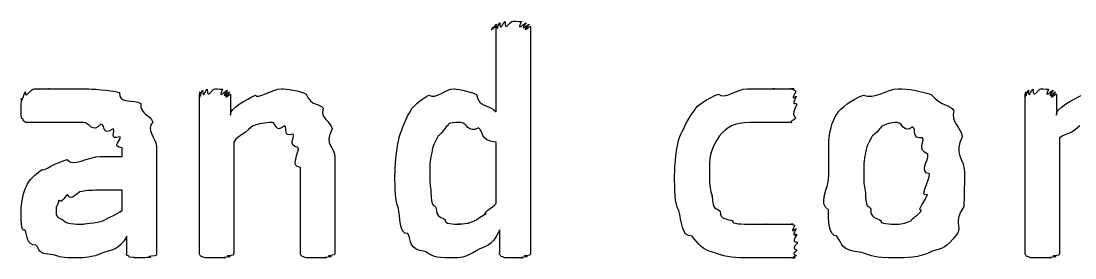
# Model space of a CAD drawing. Header units: millimetres. Extents: x 0 to 216, y 0 to 279.
# Drawn here: x 71.46 to 82.44, y 157.12 to 159.59 of the extents above; entities that cross this region are included whole.
import ezdxf

# ---------------------------------------------------------------- set-up
doc = ezdxf.new("R2010")
doc.units = ezdxf.units.MM
doc.layers.get('0').update_dxf_attribs({"linetype": 'CONTINUOUS'})

msp = doc.modelspace()

# ---------------------------------------------------------------- linework, layer by layer
at = {"color": 0}
for p, q in [((76.411, 158.647), (76.411, 159.54)), ((76.769, 159.54), (76.769, 157.18)), ((73.3199, 157.18), (73.3199, 158.834)), ((73.6452, 158.834), (73.6452, 158.613)), ((81.9245, 157.18), (81.9245, 158.834)), ((82.2494, 158.834), (82.2494, 158.613)), ((73.6783, 158.332), (73.6783, 157.18)), ((76.411, 157.693), (76.411, 158.332)), ((82.2826, 158.376), (82.2826, 157.18)), ((72.5152, 158.184), (72.5152, 158.272)), ((72.8733, 158.277), (72.8733, 157.18)), ((72.2891, 158.184), (72.5152, 158.184)), ((74.731, 158.173), (74.731, 157.18)), ((74.3726, 157.18), (74.3726, 158.068)), ((80.9265, 158.002), (80.9265, 158.002)), ((81.2906, 158.024), (81.2906, 158.024)), ((72.5152, 157.831), (72.2782, 157.831)), ((72.5152, 157.621), (72.5152, 157.831)), ((72.5646, 157.18), (72.5646, 157.351)), ((76.4494, 157.186), (76.4494, 157.418)), ((79.55, 157.28), (79.55, 157.28))]:
    msp.add_line(p, q, dxfattribs=at)
for points in [[(76.411, 159.54), (76.2953, 159.447), (76.4124, 159.553), (76.4163, 159.562)], [(76.4163, 159.562), (76.4233, 159.463), (76.4342, 159.574), (76.4494, 159.578)], [(76.4494, 159.578), (76.4522, 159.469), (76.4826, 159.585), (76.5044, 159.589)], [(76.5044, 159.589), (76.4963, 159.476), (76.5542, 159.595), (76.5874, 159.595)], [(76.5874, 159.595), (76.5665, 159.595), (76.6533, 159.592), (76.6755, 159.589)], [(76.6755, 159.589), (76.6106, 159.469), (76.714, 159.581), (76.7249, 159.578)], [(76.7249, 159.578), (76.6367, 159.463), (76.75, 159.568), (76.7581, 159.562)], [(76.7581, 159.562), (76.6505, 159.447), (76.769, 159.547), (76.769, 159.54)], [(71.5063, 158.856), (71.5091, 158.771), (71.556, 158.889), (71.6001, 158.889)], [(71.6001, 158.889), (71.5973, 158.889), (71.695, 158.889), (71.7543, 158.889)], [(71.7543, 158.889), (71.7158, 158.889), (71.8757, 158.889), (71.942, 158.889)], [(71.942, 158.889), (71.9695, 158.889), (72.081, 158.889), (72.1512, 158.889)], [(72.1512, 158.889), (72.1706, 158.889), (72.3953, 158.875), (72.4877, 158.851)], [(73.3531, 158.873), (73.3559, 158.768), (73.3834, 158.884), (73.4025, 158.884)], [(73.4025, 158.884), (73.3972, 158.771), (73.4522, 158.889), (73.4854, 158.889)], [(73.4854, 158.889), (73.4589, 158.889), (73.5404, 158.887), (73.5623, 158.884)], [(73.5623, 158.884), (73.503, 158.768), (73.6011, 158.879), (73.612, 158.873)], [(73.9041, 158.823), (73.9151, 158.771), (74.0819, 158.889), (74.1743, 158.889)], [(74.1743, 158.889), (74.2266, 158.889), (74.3631, 158.87), (74.4333, 158.834)], [(75.7107, 158.823), (75.788, 158.771), (75.8762, 158.889), (75.9753, 158.889)], [(75.9753, 158.889), (75.9714, 158.889), (76.1365, 158.869), (76.2071, 158.829)], [(78.7287, 158.834), (78.7852, 158.771), (78.9189, 158.889), (79.0265, 158.889)], [(79.0265, 158.889), (79.0607, 158.889), (79.127, 158.889), (79.1753, 158.889)], [(79.1753, 158.889), (79.1602, 158.889), (79.2716, 158.889), (79.3129, 158.889)], [(79.3129, 158.889), (79.2413, 158.889), (79.3902, 158.889), (79.4233, 158.889)], [(79.4233, 158.889), (79.4247, 158.889), (79.4784, 158.889), (79.4893, 158.889)], [(79.4893, 158.889), (79.4508, 158.889), (79.5129, 158.889), (79.5168, 158.889)], [(79.5168, 158.889), (79.4618, 158.889), (79.5295, 158.879), (79.5334, 158.861)], [(80.2375, 158.823), (80.3561, 158.771), (80.4803, 158.889), (80.6016, 158.889)], [(80.6016, 158.889), (80.7089, 158.889), (80.8288, 158.869), (80.9431, 158.829)], [(81.9573, 158.873), (81.9602, 158.768), (81.9877, 158.884), (82.0071, 158.884)], [(82.0071, 158.884), (82.0014, 158.771), (82.0568, 158.889), (82.0896, 158.889)], [(82.0896, 158.889), (82.0635, 158.889), (82.145, 158.887), (82.1669, 158.884)], [(82.1669, 158.884), (82.1076, 158.768), (82.2053, 158.879), (82.2166, 158.873)], [(71.4622, 158.691), (71.4622, 158.683), (71.4636, 158.768), (71.4678, 158.79)], [(71.4678, 158.79), (71.4735, 158.727), (71.4872, 158.834), (71.5063, 158.856)], [(72.4877, 158.851), (72.4726, 158.72), (72.6528, 158.786), (72.7082, 158.735)], [(73.3199, 158.834), (73.3199, 158.742), (73.3213, 158.848), (73.3256, 158.856)], [(73.3256, 158.856), (73.3266, 158.757), (73.3379, 158.869), (73.3531, 158.873)], [(73.612, 158.873), (73.5252, 158.757), (73.63, 158.863), (73.6342, 158.856)], [(73.6342, 158.856), (73.5362, 158.742), (73.6452, 158.841), (73.6452, 158.834)], [(73.6452, 158.613), (73.6244, 158.683), (73.8188, 158.779), (73.9041, 158.823)], [(74.4333, 158.834), (74.4883, 158.698), (74.5656, 158.747), (74.6097, 158.685)], [(75.5124, 158.641), (75.5153, 158.687), (75.6338, 158.782), (75.7107, 158.823)], [(76.2071, 158.829), (76.2289, 158.691), (76.3446, 158.727), (76.411, 158.647)], [(78.486, 158.674), (78.4835, 158.702), (78.6363, 158.801), (78.7287, 158.834)], [(79.5334, 158.861), (79.4688, 158.738), (79.539, 158.829), (79.539, 158.806)], [(79.539, 158.806), (79.4727, 158.694), (79.5443, 158.757), (79.5443, 158.724)], [(79.9677, 158.636), (80.0005, 158.683), (80.119, 158.779), (80.2375, 158.823)], [(80.9431, 158.829), (81.0588, 158.694), (81.1389, 158.735), (81.1802, 158.658)], [(81.9245, 158.834), (81.9245, 158.742), (81.9256, 158.848), (81.9298, 158.856)], [(81.9298, 158.856), (81.9312, 158.757), (81.9422, 158.869), (81.9573, 158.873)], [(82.2166, 158.873), (82.1298, 158.757), (82.2343, 158.863), (82.2385, 158.856)], [(82.2385, 158.856), (82.1408, 158.742), (82.2494, 158.841), (82.2494, 158.834)], [(82.2494, 158.613), (82.2332, 158.683), (82.4286, 158.779), (82.514, 158.823)], [(71.4622, 158.625), (71.4622, 158.616), (71.4622, 158.669), (71.4622, 158.691)], [(72.7082, 158.735), (72.704, 158.616), (72.8087, 158.619), (72.8349, 158.542)], [(74.6097, 158.685), (74.5765, 158.576), (74.6841, 158.554), (74.7035, 158.47)], [(78.3262, 158.393), (78.3484, 158.437), (78.42, 158.6), (78.486, 158.674)], [(79.5443, 158.724), (79.4727, 158.592), (79.539, 158.604), (79.5281, 158.575)], [(81.1802, 158.658), (81.1431, 158.543), (81.2532, 158.494), (81.2684, 158.388)], [(71.4788, 158.575), (71.465, 158.576), (71.465, 158.605), (71.4622, 158.625)], [(71.501, 158.548), (71.4802, 158.55), (71.4858, 158.564), (71.4788, 158.575)], [(71.5285, 158.537), (71.4954, 158.537), (71.5077, 158.539), (71.501, 158.548)], [(75.3967, 158.36), (75.4091, 158.411), (75.4599, 158.564), (75.5124, 158.641)], [(79.5281, 158.575), (79.4508, 158.537), (79.5031, 158.537), (79.4893, 158.537)], [(79.8795, 158.355), (79.8795, 158.407), (79.9084, 158.558), (79.9677, 158.636)], [(71.6001, 158.537), (71.52, 158.537), (71.5423, 158.537), (71.5285, 158.537)], [(71.7215, 158.537), (71.5864, 158.537), (71.6333, 158.537), (71.6001, 158.537)], [(71.8866, 158.537), (71.7998, 158.537), (71.7684, 158.537), (71.7215, 158.537)], [(72.1071, 158.537), (71.9282, 158.537), (71.9529, 158.537), (71.8866, 158.537)], [(72.2947, 158.52), (72.2009, 158.418), (72.1801, 158.537), (72.1071, 158.537)], [(72.4214, 158.47), (72.3029, 158.396), (72.3456, 158.509), (72.2947, 158.52)], [(72.493, 158.388), (72.3692, 158.352), (72.4546, 158.448), (72.4214, 158.47)], [(72.8349, 158.542), (72.7548, 158.462), (72.8733, 158.376), (72.8733, 158.277)], [(73.8766, 158.503), (73.7457, 158.378), (73.7471, 158.428), (73.6783, 158.332)], [(74.0752, 158.537), (73.9923, 158.537), (73.9429, 158.525), (73.8766, 158.503)], [(74.2075, 158.503), (74.1094, 158.418), (74.126, 158.537), (74.0752, 158.537)], [(74.2957, 158.415), (74.1825, 158.378), (74.2431, 158.484), (74.2075, 158.503)], [(74.7035, 158.47), (74.6125, 158.294), (74.731, 158.29), (74.731, 158.173)], [(75.8927, 158.492), (75.7908, 158.36), (75.8183, 158.422), (75.7936, 158.371)], [(76.0469, 158.537), (75.8762, 158.537), (75.9368, 158.521), (75.8927, 158.492)], [(76.2289, 158.481), (76.1146, 158.418), (76.109, 158.537), (76.0469, 158.537)], [(76.411, 158.332), (76.2317, 158.349), (76.2868, 158.448), (76.2289, 158.481)], [(79.054, 158.537), (78.8913, 158.537), (78.8127, 158.49), (78.7396, 158.399)], [(79.2247, 158.537), (79.0938, 158.537), (79.1199, 158.537), (79.054, 158.537)], [(79.3461, 158.537), (79.3076, 158.537), (79.2716, 158.537), (79.2247, 158.537)], [(79.4343, 158.537), (79.3764, 158.537), (79.3821, 158.537), (79.3461, 158.537)], [(79.4893, 158.537), (79.4205, 158.537), (79.4561, 158.537), (79.4343, 158.537)], [(80.4305, 158.498), (80.3233, 158.367), (80.3547, 158.434), (80.3257, 158.388)], [(80.5903, 158.537), (80.5258, 158.537), (80.4746, 158.522), (80.4305, 158.498)], [(80.7501, 158.492), (80.651, 158.418), (80.6524, 158.537), (80.5903, 158.537)], [(80.8549, 158.376), (80.7392, 158.363), (80.7942, 158.466), (80.7501, 158.492)], [(82.4921, 158.503), (82.357, 158.378), (82.3599, 158.443), (82.2826, 158.376)], [(72.5152, 158.272), (72.3995, 158.286), (72.5068, 158.355), (72.493, 158.388)], [(74.3507, 158.277), (74.2308, 158.301), (74.3204, 158.378), (74.2957, 158.415)], [(75.3579, 157.985), (75.3579, 158.073), (75.3703, 158.25), (75.3967, 158.36)], [(75.7936, 158.371), (75.7396, 158.261), (75.7495, 158.268), (75.7382, 158.206)], [(78.2712, 157.985), (78.2712, 158.096), (78.2891, 158.283), (78.3262, 158.393)], [(78.7396, 158.399), (78.631, 158.235), (78.6349, 158.174), (78.6349, 158.002)], [(79.8795, 157.991), (79.8795, 158.069), (79.8795, 158.244), (79.8795, 158.355)], [(80.3257, 158.388), (80.2651, 158.272), (80.2735, 158.283), (80.2598, 158.217)], [(80.9103, 158.206), (80.7903, 158.264), (80.88, 158.328), (80.8549, 158.376)], [(81.2684, 158.388), (81.172, 158.213), (81.2906, 158.159), (81.2906, 158.024)], [(74.3726, 158.068), (74.2569, 158.076), (74.3645, 158.225), (74.3507, 158.277)], [(80.2598, 158.217), (80.239, 158.142), (80.2432, 158.086), (80.2432, 158.013)], [(71.6827, 158.046), (71.6788, 158.021), (71.8386, 158.128), (71.942, 158.151)], [(71.942, 158.151), (72.0027, 158.065), (72.1596, 158.184), (72.2891, 158.184)], [(75.7382, 158.206), (75.7178, 158.135), (75.722, 158.08), (75.722, 158.018)], [(80.9265, 158.002), (80.8122, 158.018), (80.9212, 158.142), (80.9103, 158.206)], [(71.5176, 157.875), (71.5395, 157.93), (71.6125, 158.002), (71.6827, 158.046)], [(75.722, 158.018), (75.7178, 157.886), (75.7245, 157.88), (75.7329, 157.814)], [(78.6349, 158.002), (78.631, 157.856), (78.6433, 157.836), (78.6624, 157.77)], [(80.2432, 158.013), (80.239, 157.878), (80.2488, 157.869), (80.2598, 157.803)], [(80.9046, 157.787), (80.8122, 157.75), (80.9265, 157.925), (80.9265, 158.002)], [(81.2906, 158.024), (81.2906, 157.827), (81.2878, 157.77), (81.2849, 157.66)], [(75.3911, 157.655), (75.3579, 157.701), (75.3579, 157.871), (75.3579, 157.985)], [(78.3153, 157.621), (78.2712, 157.679), (78.2712, 157.849), (78.2712, 157.985)], [(79.8738, 157.627), (79.7609, 157.684), (79.8795, 157.854), (79.8795, 157.991)], [(71.4622, 157.632), (71.4622, 157.672), (71.4802, 157.805), (71.5176, 157.875)], [(71.9363, 157.781), (71.8591, 157.666), (71.8714, 157.745), (71.8538, 157.721)], [(72.0743, 157.814), (71.9321, 157.694), (71.9723, 157.795), (71.9363, 157.781)], [(72.2782, 157.831), (72.1639, 157.831), (72.1321, 157.825), (72.0743, 157.814)], [(75.7329, 157.814), (75.7357, 157.639), (75.7618, 157.694), (75.788, 157.643)], [(80.2598, 157.803), (80.2612, 157.632), (80.2887, 157.684), (80.3148, 157.632)], [(80.844, 157.621), (80.7861, 157.621), (80.8937, 157.723), (80.9046, 157.787)], [(71.8538, 157.721), (71.822, 157.617), (71.8263, 157.672), (71.8263, 157.643)], [(76.3062, 157.588), (76.2579, 157.58), (76.3736, 157.652), (76.411, 157.693)], [(78.6624, 157.77), (78.668, 157.611), (78.7079, 157.655), (78.7453, 157.611)], [(71.501, 157.418), (71.4622, 157.382), (71.4622, 157.551), (71.4622, 157.632)], [(71.8263, 157.643), (71.822, 157.536), (71.8495, 157.551), (71.8979, 157.522)], [(72.3166, 157.511), (72.329, 157.525), (72.4447, 157.573), (72.5152, 157.621)], [(75.4902, 157.379), (75.402, 157.371), (75.4133, 157.547), (75.3911, 157.655)], [(75.788, 157.643), (75.788, 157.54), (75.8444, 157.555), (75.8818, 157.522)], [(76.2123, 157.522), (76.1919, 157.525), (76.273, 157.562), (76.3062, 157.588)], [(78.4532, 157.351), (78.3332, 157.348), (78.3484, 157.514), (78.3153, 157.621)], [(78.7453, 157.611), (78.7411, 157.522), (78.825, 157.533), (78.8776, 157.511)], [(79.962, 157.351), (79.8752, 157.353), (79.8738, 157.52), (79.8738, 157.627)], [(80.3148, 157.632), (80.312, 157.533), (80.3755, 157.546), (80.4196, 157.517)], [(80.7392, 157.517), (80.7311, 157.529), (80.8179, 157.577), (80.844, 157.621)], [(81.2849, 157.66), (81.1692, 157.492), (81.2631, 157.459), (81.219, 157.379)], [(71.8979, 157.522), (71.9212, 157.478), (72.0203, 157.478), (72.1127, 157.478)], [(72.1127, 157.478), (72.0866, 157.478), (72.2535, 157.489), (72.3166, 157.511)], [(75.8818, 157.522), (75.8652, 157.478), (75.9725, 157.478), (76.036, 157.478)], [(76.036, 157.478), (75.9562, 157.478), (76.0938, 157.481), (76.1242, 157.489)], [(76.1242, 157.489), (76.1326, 157.492), (76.182, 157.507), (76.2123, 157.522)], [(78.8776, 157.511), (78.8472, 157.478), (78.9933, 157.478), (79.0593, 157.478)], [(79.0593, 157.478), (79.0981, 157.478), (79.182, 157.478), (79.2304, 157.478)], [(79.2304, 157.478), (79.193, 157.478), (79.32, 157.478), (79.357, 157.478)], [(79.357, 157.478), (79.3845, 157.478), (79.4233, 157.478), (79.4452, 157.478)], [(79.4452, 157.478), (79.4314, 157.478), (79.4907, 157.478), (79.5059, 157.478)], [(79.5059, 157.478), (79.4537, 157.478), (79.5182, 157.474), (79.5225, 157.467)], [(79.5225, 157.467), (79.4646, 157.346), (79.5348, 157.446), (79.539, 157.428)], [(80.4196, 157.517), (80.4002, 157.478), (80.5187, 157.478), (80.585, 157.478)], [(80.585, 157.478), (80.6429, 157.478), (80.6951, 157.491), (80.7392, 157.517)], [(71.6167, 157.258), (71.5176, 157.258), (71.5299, 157.354), (71.501, 157.418)], [(72.5646, 157.351), (72.4764, 157.198), (72.4105, 157.216), (72.3223, 157.18)], [(75.6722, 157.191), (75.493, 157.216), (75.5371, 157.302), (75.4902, 157.379)], [(76.4494, 157.418), (76.3612, 157.227), (76.2924, 157.254), (76.2123, 157.202)], [(78.679, 157.18), (78.5717, 157.202), (78.5153, 157.277), (78.4532, 157.351)], [(79.539, 157.428), (79.4727, 157.313), (79.5443, 157.393), (79.5443, 157.368)], [(79.5443, 157.368), (79.4755, 157.26), (79.55, 157.313), (79.55, 157.28)], [(80.221, 157.18), (79.9924, 157.202), (80.0199, 157.277), (79.962, 157.351)], [(81.219, 157.379), (81.081, 157.214), (81.0839, 157.236), (80.9487, 157.191)], [(71.7984, 157.158), (71.6167, 157.17), (71.6675, 157.214), (71.6167, 157.258)], [(79.55, 157.28), (79.4755, 157.198), (79.5472, 157.225), (79.5443, 157.202)], [(72.0411, 157.125), (71.8771, 157.125), (71.8714, 157.136), (71.7984, 157.158)], [(72.3223, 157.18), (72.1815, 157.125), (72.1402, 157.125), (72.0411, 157.125)], [(72.5812, 157.147), (72.5495, 157.147), (72.5646, 157.165), (72.5646, 157.18)], [(72.6309, 157.131), (72.5717, 157.132), (72.5921, 157.139), (72.5812, 157.147)], [(72.7191, 157.125), (72.6158, 157.125), (72.6528, 157.127), (72.6309, 157.131)], [(72.8073, 157.131), (72.693, 157.125), (72.759, 157.125), (72.7191, 157.125)], [(72.8567, 157.147), (72.7329, 157.132), (72.8292, 157.134), (72.8073, 157.131)], [(72.8733, 157.18), (72.8733, 157.147), (72.868, 157.154), (72.8567, 157.147)], [(73.3256, 157.158), (73.3199, 157.154), (73.3199, 157.172), (73.3199, 157.18)], [(73.3531, 157.136), (73.3309, 157.139), (73.3323, 157.15), (73.3256, 157.158)], [(73.4081, 157.125), (73.3559, 157.128), (73.3668, 157.132), (73.3531, 157.136)], [(73.4963, 157.125), (73.4039, 157.125), (73.4328, 157.125), (73.4081, 157.125)], [(73.5845, 157.125), (73.4741, 157.125), (73.5323, 157.125), (73.4963, 157.125)], [(73.6395, 157.136), (73.521, 157.128), (73.6092, 157.128), (73.5845, 157.125)], [(73.6671, 157.153), (73.5471, 157.139), (73.6533, 157.143), (73.6395, 157.136)], [(73.6783, 157.18), (73.6755, 157.15), (73.6741, 157.16), (73.6671, 157.153)], [(74.3783, 157.153), (74.374, 157.15), (74.3726, 157.17), (74.3726, 157.18)], [(74.4058, 157.136), (74.385, 157.139), (74.385, 157.149), (74.3783, 157.153)], [(74.4608, 157.125), (74.4114, 157.128), (74.4195, 157.132), (74.4058, 157.136)], [(74.5546, 157.125), (74.4583, 157.125), (74.4859, 157.125), (74.4608, 157.125)], [(74.6372, 157.125), (74.5285, 157.125), (74.5878, 157.125), (74.5546, 157.125)], [(74.6926, 157.136), (74.5765, 157.128), (74.6622, 157.128), (74.6372, 157.125)], [(74.7201, 157.158), (74.6016, 157.139), (74.7063, 157.143), (74.6926, 157.136)], [(74.731, 157.18), (74.731, 157.154), (74.7268, 157.165), (74.7201, 157.158)], [(75.9425, 157.125), (75.7618, 157.125), (75.7495, 157.147), (75.6722, 157.191)], [(76.2123, 157.202), (76.0815, 157.125), (76.0416, 157.125), (75.9425, 157.125)], [(76.4551, 157.158), (76.4385, 157.154), (76.4494, 157.175), (76.4494, 157.186)], [(76.4826, 157.136), (76.4494, 157.139), (76.4618, 157.15), (76.4551, 157.158)], [(76.532, 157.125), (76.4741, 157.128), (76.4963, 157.132), (76.4826, 157.136)], [(76.6149, 157.125), (76.5157, 157.125), (76.5542, 157.125), (76.532, 157.125)], [(76.6865, 157.125), (76.5736, 157.125), (76.6396, 157.125), (76.6149, 157.125)], [(76.7362, 157.136), (76.6177, 157.128), (76.7084, 157.128), (76.6865, 157.125)], [(76.7581, 157.153), (76.6396, 157.139), (76.7472, 157.143), (76.7362, 157.136)], [(76.769, 157.18), (76.769, 157.15), (76.7652, 157.16), (76.7581, 157.153)], [(78.9933, 157.125), (78.8691, 157.125), (78.77, 157.143), (78.679, 157.18)], [(79.1531, 157.125), (79.043, 157.125), (79.0483, 157.125), (78.9933, 157.125)], [(79.302, 157.125), (79.1489, 157.125), (79.2081, 157.125), (79.1531, 157.125)], [(79.4233, 157.125), (79.3584, 157.125), (79.3489, 157.125), (79.302, 157.125)], [(79.5002, 157.125), (79.4286, 157.125), (79.459, 157.125), (79.4233, 157.125)], [(79.5281, 157.125), (79.4575, 157.125), (79.5143, 157.125), (79.5002, 157.125)], [(79.539, 157.147), (79.4688, 157.125), (79.5348, 157.125), (79.5281, 157.125)], [(79.5443, 157.202), (79.4727, 157.154), (79.5419, 157.161), (79.539, 157.147)], [(80.5684, 157.125), (80.3423, 157.125), (80.3381, 157.143), (80.221, 157.18)], [(80.9487, 157.191), (80.8122, 157.125), (80.6898, 157.125), (80.5684, 157.125)], [(81.9298, 157.158), (81.9245, 157.154), (81.9245, 157.172), (81.9245, 157.18)], [(81.9573, 157.136), (81.9355, 157.139), (81.9369, 157.15), (81.9298, 157.158)], [(82.0127, 157.125), (81.9602, 157.128), (81.9711, 157.132), (81.9573, 157.136)], [(82.1009, 157.125), (82.0085, 157.125), (82.0374, 157.125), (82.0127, 157.125)], [(82.1891, 157.125), (82.0787, 157.125), (82.1365, 157.125), (82.1009, 157.125)], [(82.2441, 157.136), (82.1256, 157.128), (82.2138, 157.128), (82.1891, 157.125)], [(82.2717, 157.153), (82.1517, 157.139), (82.2579, 157.143), (82.2441, 157.136)], [(82.2826, 157.18), (82.2798, 157.15), (82.2784, 157.16), (82.2717, 157.153)]]:
    msp.add_open_spline(points, degree=3, dxfattribs=at)

doc.saveas('drawing.dxf')
